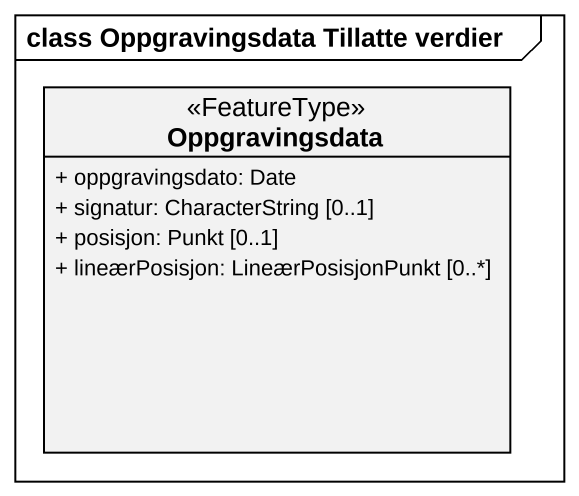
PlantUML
@startuml
mainframe class Oppgravingsdata Tillatte verdier
hide circle
hide empty members
skinparam classAttributeIconSize 0
class Oppgravingsdata <<FeatureType>> {
  + oppgravingsdato: Date
  + signatur: CharacterString [0..1]
  + posisjon: Punkt [0..1]
  + lineærPosisjon: LineærPosisjonPunkt [0..*]
}
@enduml
